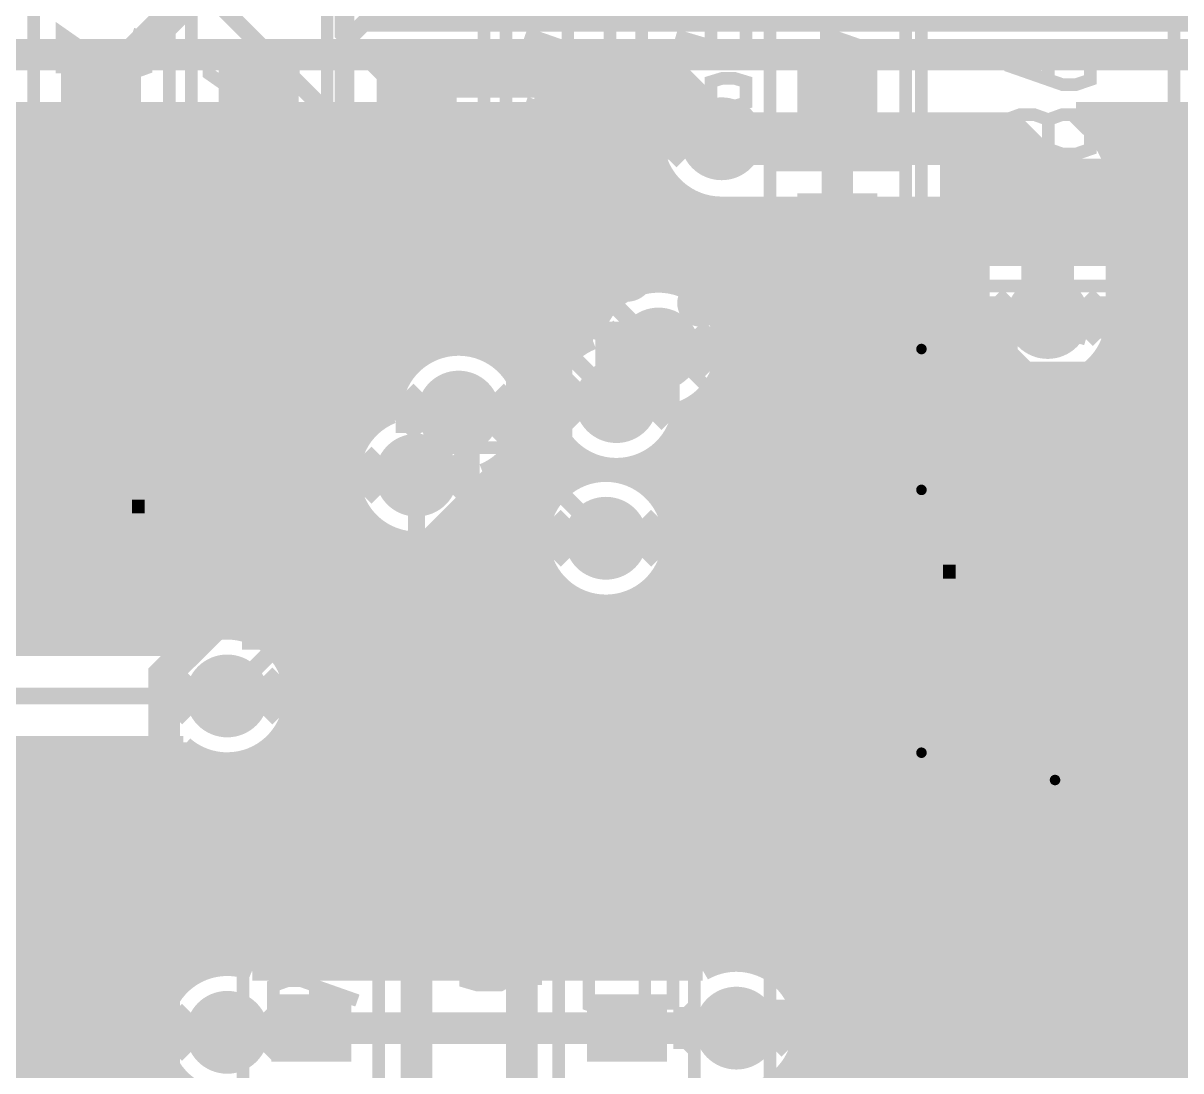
# Model space of a CAD drawing. Extents: x -10 to 131, y -93 to 209.
# Drawn here: x 87.33 to 101.3, y -17.74 to -5.08 of the extents above; entities that cross this region are included whole.
import ezdxf

# ---------------------------------------------------------------- set-up
doc = ezdxf.new("R2010")
doc.units = 0
doc.header["$MEASUREMENT"] = 0
doc.layers.get('0').update_dxf_attribs({"linetype": 'CONTINUOUS'})
for name, color, linetype in [('22-303-0_AST', 7, 'CONTINUOUS'), ('22-303-0_BOT', 2, 'CONTINUOUS'), ('22-303-0_DRD', 6, 'CONTINUOUS'), ('22-303-0_DRL', 1, 'CONTINUOUS'), ('22-303-0_GND', 3, 'CONTINUOUS'), ('22-303-0_IN1', 10, 'CONTINUOUS'), ('22-303-0_SMT', 9, 'CONTINUOUS'), ('22-303-0_SPT', 11, 'CONTINUOUS'), ('22-303-0_SST', 8, 'CONTINUOUS'), ('22-303-0_TOP', 15, 'CONTINUOUS'), ('THRUHOLE_TAP', 2, 'CONTINUOUS')]:
    doc.layers.add(name, color=color, linetype=linetype)

# ---------------------------------------------------------------- blocks, each defined once
blk = doc.blocks.new('OBLONG_48')
at = {"const_width": 0.65024}
blk.add_lwpolyline([(0, 0.50038), (0, -0.50038)], dxfattribs=at)
at = {"const_width": 0.32512}
for points in [[(-0.16256, 0.50038, 1), (0.16256, 0.50038, 1)], [(-0.16256, -0.50038, 1), (0.16256, -0.50038, 1)]]:
    blk.add_lwpolyline(points, format="xyb", close=True, dxfattribs=at)
blk = doc.blocks.new('ROUND_70')
at = {"const_width": 0.29972}
blk.add_lwpolyline([(-0.14986, 0, 1), (0.14986, 0, 1)], format="xyb", close=True, dxfattribs=at)
blk = doc.blocks.new('ROUND_116')
at = {"const_width": 0.10033}
blk.add_lwpolyline([(-0.050164, 0, 1), (0.050164, 0, 1)], format="xyb", close=True, dxfattribs=at)
blk = doc.blocks.new('ROUND_117')
at = {"const_width": 0.10033}
blk.add_lwpolyline([(-0.050164, 0, 1), (0.050164, 0, 1)], format="xyb", close=True, dxfattribs=at)
blk = doc.blocks.new('ROUND_98')
at = {"const_width": 0.50038}
blk.add_lwpolyline([(-0.25019, 0, 1), (0.25019, 0, 1)], format="xyb", close=True, dxfattribs=at)
blk = doc.blocks.new('ROUND_100')
at = {"const_width": 0.50038}
blk.add_lwpolyline([(-0.25019, 0, 1), (0.25019, 0, 1)], format="xyb", close=True, dxfattribs=at)
blk = doc.blocks.new('ROUND_101')
at = {"const_width": 0.0635}
blk.add_lwpolyline([(-0.03175, 0, 1), (0.03175, 0, 1)], format="xyb", close=True, dxfattribs=at)
blk = doc.blocks.new('RECTANGLE_3')
blk.add_solid([(0.4826, 0.4064), (0.4826, -0.4064), (-0.4826, 0.4064), (-0.4826, -0.4064)])
blk = doc.blocks.new('RECTANGLE_15')
blk.add_solid([(1.14935, 1.12522), (1.14935, -1.12522), (-1.14935, 1.12522), (-1.14935, -1.12522)])
blk = doc.blocks.new('RECTANGLE_16')
blk.add_solid([(1.30048, 0.6477), (1.30048, -0.6477), (-1.30048, 0.6477), (-1.30048, -0.6477)])
blk = doc.blocks.new('ROUND_108')
at = {"const_width": 0.10033}
blk.add_lwpolyline([(-0.050164, 0, 1), (0.050164, 0, 1)], format="xyb", close=True, dxfattribs=at)

msp = doc.modelspace()

# ---------------------------------------------------------------- linework, layer by layer
at = {"layer": '22-303-0_AST', "const_width": 0.1524}
for points in [[(101.219, -3.175), (101.219, -8.255), (98.171, -8.255), (98.171, -3.175), (101.219, -3.175)], [(89.0905, -6.5405), (89.0905, -3.6195), (87.4522, -3.6195), (87.4522, -6.5405), (89.0905, -6.5405)], [(90.9955, -6.5405), (90.9955, -3.6195), (89.3572, -3.6195), (89.3572, -6.5405), (90.9955, -6.5405)], [(91.2495, -3.6195), (91.2495, -6.5405), (92.8878, -6.5405), (92.8878, -3.6195), (91.2495, -3.6195)], [(93.1545, -3.6195), (93.1545, -6.5405), (94.7928, -6.5405), (94.7928, -3.6195), (93.1545, -3.6195)], [(97.9805, -6.5405), (97.9805, -3.6195), (96.3422, -3.6195), (96.3422, -6.5405), (97.9805, -6.5405)], [(93.90126, -5.38226), (93.90126, -5.02666), (94.0689, -4.9657), (94.23908, -4.9657), (94.40926, -5.02666), (94.40926, -5.38226), (94.23908, -5.44068), (94.0689, -5.44068), (93.39326, -5.20446)], [(87.79256, -5.68452), (87.79256, -5.20954), (88.47074, -5.68452), (88.64092, -5.68452), (88.80856, -5.62356), (88.80856, -5.26796), (88.64092, -5.20954)], [(97.02292, -5.68452), (97.02292, -5.20954), (97.69856, -5.44576), (97.69856, -5.56514), (96.68256, -5.56514)], [(89.74074, -5.33654), (89.57056, -5.45592), (89.57056, -5.69214), (89.74074, -5.81152), (89.91092, -5.81152), (90.24874, -5.57276), (90.58656, -5.81152), (90.58656, -5.33654)], [(91.74226, -5.5753), (91.74226, -5.33908)], [(91.74226, -5.45846), (92.75826, -5.45846), (92.58808, -5.33908)], [(99.70262, -5.76326), (99.70262, -5.40766), (99.87026, -5.3467), (100.04044, -5.3467), (100.21062, -5.40766), (100.21062, -5.76326), (100.04044, -5.82168), (99.87026, -5.82168), (99.19462, -5.58546)], [(93.90126, -6.22046), (93.90126, -5.86486), (94.0689, -5.8039), (94.23908, -5.8039), (94.40926, -5.86486), (94.40926, -6.22046), (94.23908, -6.27888), (94.0689, -6.27888), (93.39326, -6.04266)], [(99.70262, -6.60146), (99.87026, -6.65988), (100.04044, -6.65988), (100.21062, -6.60146), (100.21062, -6.24586), (100.04044, -6.1849), (99.87026, -6.1849), (99.70262, -6.24586), (99.70262, -6.60146), (99.53244, -6.65988), (99.36226, -6.65988), (99.19462, -6.60146), (99.19462, -6.24586), (99.36226, -6.1849), (99.53244, -6.1849), (99.70262, -6.24586)], [(97.9805, -9.7155), (97.9805, -6.7945), (96.3422, -6.7945), (96.3422, -9.7155), (97.9805, -9.7155)], [(97.19056, -7.67334), (97.19056, -8.02894), (97.36074, -8.14832), (97.53092, -8.14832), (97.69856, -8.02894), (97.69856, -7.67334), (96.68256, -7.67334)], [(97.19056, -7.97052), (96.68256, -8.14832)], [(96.68256, -8.63092), (97.69856, -8.98652), (97.69856, -8.51154)], [(95.631, -9.525), (94.869, -8.763), (90.043, -8.763), (90.043, -12.573), (95.631, -12.573), (95.631, -9.525)], [(96.3295, -9.9695), (96.3295, -12.8905), (97.9678, -12.8905), (97.9678, -9.9695), (96.3295, -9.9695)], [(93.3577, -10.68324), (92.51188, -10.68324), (92.3417, -10.62228), (92.3417, -10.26668), (92.51188, -10.20826), (93.3577, -10.20826)], [(97.20326, -10.7315), (97.20326, -11.0871), (97.3709, -11.20648), (97.54108, -11.20648), (97.71126, -11.0871), (97.71126, -10.7315), (96.69526, -10.7315)], [(97.20326, -11.02868), (96.69526, -11.20648)], [(92.3417, -11.40206), (92.3417, -11.16584)], [(92.3417, -11.28268), (93.3577, -11.28268), (93.19006, -11.16584)], [(96.69526, -11.9253), (96.69526, -11.68908)], [(96.69526, -11.80846), (97.71126, -11.80846), (97.54108, -11.68908)], [(96.3295, -13.1445), (96.3295, -16.0655), (97.9678, -16.0655), (97.9678, -13.1445), (96.3295, -13.1445)], [(96.69526, -14.45006), (96.69526, -14.0335), (97.71126, -14.0335)], [(105.23474, -14.2748), (99.23526, -14.2748), (99.23526, -17.4752), (105.23474, -17.4752), (105.23474, -14.2748)], [(96.69526, -15.28826), (96.69526, -14.81328), (97.3709, -15.28826), (97.54108, -15.28826), (97.71126, -15.2273), (97.71126, -14.8717), (97.54108, -14.81328)], [(89.9795, -15.0495), (89.9795, -17.9705), (91.6178, -17.9705), (91.6178, -15.0495), (89.9795, -15.0495)], [(93.7895, -15.0495), (93.7895, -17.9705), (95.4278, -17.9705), (95.4278, -15.0495), (93.7895, -15.0495)], [(101.18598, -16.26108), (101.12502, -16.42872), (100.76942, -16.42872), (100.711, -16.26108), (100.711, -15.5829), (100.76942, -15.41272), (101.12502, -15.41272), (101.18598, -15.5829)], [(94.66326, -15.6845), (94.66326, -16.0401), (94.8309, -16.15948), (95.00108, -16.15948), (95.17126, -16.0401), (95.17126, -15.6845), (94.15526, -15.6845)], [(90.85326, -15.8115), (90.85326, -16.1671), (91.0209, -16.28648), (91.19108, -16.28648), (91.36126, -16.1671), (91.36126, -15.8115), (90.34526, -15.8115)], [(94.66326, -15.98168), (94.15526, -16.15948)], [(90.85326, -16.10868), (90.34526, -16.28648)], [(97.9805, -19.2405), (97.9805, -16.3195), (96.3422, -16.3195), (96.3422, -19.2405), (97.9805, -19.2405)], [(94.3229, -16.5227), (94.15526, -16.58366), (94.15526, -16.93926), (94.3229, -16.99768), (94.66326, -16.99768), (94.8309, -16.8783), (94.8309, -16.5227), (95.17126, -16.5227), (95.17126, -16.99768)], [(90.85326, -16.71066), (90.85326, -17.06626), (90.68308, -17.12468), (90.5129, -17.12468), (90.34526, -17.06626), (90.34526, -16.71066), (90.5129, -16.6497), (90.68308, -16.6497), (91.36126, -16.88846)], [(96.85274, -17.67332), (96.68256, -17.61236), (96.68256, -17.25676), (96.85274, -17.19834), (97.53092, -17.19834), (97.69856, -17.25676), (97.69856, -17.61236), (97.53092, -17.67332)]]:
    msp.add_lwpolyline(points, dxfattribs=at)
for points in [[(95.50654, -8.255, 0.4142136), (95.29826, -8.46328)], [(95.71482, -8.46328, 0.4142136), (95.50654, -8.255)], [(95.29826, -8.46328, 0.4142136), (95.50654, -8.67156)], [(95.50654, -8.67156, 0.4142136), (95.71482, -8.46328)]]:
    msp.add_lwpolyline(points, format="xyb", dxfattribs=at)
at = {"layer": '22-303-0_BOT'}
for points, const_width in [([(76.835, 2.413), (76.835, -1.778), (78.994, -3.937), (78.994, -7.366), (84.836, -13.208), (89.789, -13.208)], 0.2032), ([(81.026, -5.461), (103.124, -5.461)], 0.381), ([(94.996, -6.1595), (84.24418, -6.1595)], 0.254), ([(87.376, -6.1595), (87.376, -12.5984)], 0.254), ([(87.6046, -6.1595), (87.6046, -12.5984)], 0.254), ([(87.8332, -6.1595), (87.8332, -12.5984)], 0.254), ([(88.0618, -6.1595), (88.0618, -12.5984)], 0.254), ([(88.2904, -6.1595), (88.2904, -12.5984)], 0.254), ([(88.519, -6.1595), (88.519, -12.5984)], 0.254), ([(88.7476, -6.1595), (88.7476, -12.5984)], 0.254), ([(88.9762, -6.1595), (88.9762, -12.5984)], 0.254), ([(89.2048, -6.1595), (89.2048, -12.5984)], 0.254), ([(89.4334, -6.1595), (89.4334, -12.48156)], 0.254), ([(89.662, -6.1595), (89.662, -12.41044)], 0.254), ([(89.8906, -6.1595), (89.8906, -12.40536)], 0.254), ([(90.1192, -6.1595), (90.1192, -12.4714)], 0.254), ([(90.3478, -6.1595), (90.3478, -12.6238)], 0.254), ([(90.5764, -6.1595), (90.5764, -13.02766)], 0.254), ([(90.805, -6.1595), (90.805, -16.5227)], 0.254), ([(91.0336, -6.1595), (91.0336, -16.5227)], 0.254), ([(91.2622, -6.1595), (91.2622, -16.5227)], 0.254), ([(91.4908, -6.1595), (91.4908, -9.9822)], 0.254), ([(91.7194, -6.1595), (91.7194, -9.81456)], 0.254), ([(91.948, -6.1595), (91.948, -9.27862)], 0.254), ([(92.1766, -6.1595), (92.1766, -9.0805)], 0.254), ([(92.4052, -6.1595), (92.4052, -8.9916)], 0.254), ([(92.6338, -6.1595), (92.6338, -8.97128)], 0.254), ([(92.8624, -6.1595), (92.8624, -9.01954)], 0.254), ([(93.091, -6.1595), (93.091, -9.15162)], 0.254), ([(93.3196, -6.1595), (93.3196, -9.44626)], 0.254), ([(93.5482, -6.1595), (93.5482, -16.5227)], 0.254), ([(93.7768, -6.1595), (93.7768, -9.26846)], 0.254), ([(94.0054, -6.1595), (94.0054, -9.0043)], 0.254), ([(94.234, -6.1595), (94.234, -8.74776)], 0.254), ([(94.4626, -6.1595), (94.4626, -8.40994)], 0.254), ([(94.6912, -6.1595), (94.6912, -8.2677)], 0.254), ([(94.9198, -6.1595), (94.9198, -8.21182)], 0.254), ([(102.7176, -6.1595), (100.03536, -6.1595)], 0.254), ([(100.03536, -6.1595), (100.27158, -6.39318)], 0.254), ([(100.1776, -6.1595), (100.1776, -6.2992)], 0.254), ([(100.4062, -6.1595), (100.4062, -6.5659)], 0.254), ([(100.6348, -6.1595), (100.6348, -30.353)], 0.254), ([(100.8634, -6.1595), (100.8634, -30.353)], 0.254), ([(101.092, -6.1595), (101.092, -30.353)], 0.254), ([(101.3206, -6.1595), (101.3206, -30.353)], 0.254), ([(94.94266, -6.35), (84.23656, -6.35)], 0.254), ([(99.695, -8.636), (99.695, -6.985), (99.187, -6.477), (95.758, -6.477)], 0.635), ([(104.65562, -6.35), (100.22586, -6.35)], 0.254), ([(94.93758, -6.5786), (84.1629, -6.5786)], 0.254), ([(104.52354, -6.5786), (100.41382, -6.5786)], 0.254), ([(95.00108, -6.8072), (83.99526, -6.8072)], 0.254), ([(104.47528, -6.8072), (100.50018, -6.8072)], 0.254), ([(95.15094, -7.0358), (79.6036, -7.0358)], 0.254), ([(95.1484, -7.03326), (95.1484, -8.22452)], 0.254), ([(100.5205, -6.985), (100.5205, -8.636)], 0.254), ([(104.4956, -7.0358), (100.5205, -7.0358)], 0.254), ([(95.377, -7.20852), (95.377, -8.30326)], 0.254), ([(95.50908, -7.2644), (79.75346, -7.2644)], 0.254), ([(95.6056, -7.28726), (95.6056, -8.48614)], 0.254), ([(98.8441, -7.3025), (95.758, -7.3025)], 0.254), ([(95.8342, -7.3025), (95.8342, -16.41856)], 0.254), ([(96.0628, -7.3025), (96.0628, -16.42364)], 0.254), ([(96.2914, -7.3025), (96.2914, -16.49476)], 0.254), ([(96.52, -7.3025), (96.52, -16.6624)], 0.254), ([(96.7486, -7.3025), (96.7486, -21.51126)], 0.254), ([(96.9772, -7.3025), (96.9772, -24.48814)], 0.254), ([(97.2058, -7.3025), (97.2058, -24.7269)], 0.254), ([(97.4344, -7.3025), (97.4344, -30.353)], 0.254), ([(97.663, -7.3025), (97.663, -30.353)], 0.254), ([(97.8916, -7.3025), (97.8916, -30.353)], 0.254), ([(98.1202, -7.3025), (98.1202, -30.353)], 0.254), ([(98.3488, -7.3025), (98.3488, -30.353)], 0.254), ([(98.5774, -7.3025), (98.5774, -30.353)], 0.254), ([(98.806, -7.3025), (98.806, -30.353)], 0.254), ([(98.8441, -7.3025), (98.8695, -7.32536)], 0.254), ([(98.8695, -7.32536), (98.8695, -8.636)], 0.254), ([(104.5845, -7.2644), (100.5205, -7.2644)], 0.254), ([(98.8695, -7.493), (79.98206, -7.493)], 0.254), ([(104.78262, -7.493), (100.5205, -7.493)], 0.254), ([(98.8695, -7.7216), (80.21066, -7.7216)], 0.254), ([(106.2863, -7.7216), (100.5205, -7.7216)], 0.254), ([(98.8695, -7.9502), (80.43926, -7.9502)], 0.254), ([(106.39552, -7.9502), (100.5205, -7.9502)], 0.254), ([(98.8695, -8.1788), (80.66786, -8.1788)], 0.254), ([(106.63428, -8.1788), (100.5205, -8.1788)], 0.254), ([(94.46514, -8.4074), (80.89646, -8.4074)], 0.254), ([(98.8695, -8.4074), (95.52432, -8.4074)], 0.254), ([(109.0295, -8.4074), (100.5205, -8.4074)], 0.254), ([(94.28226, -8.636), (81.12506, -8.636)], 0.254), ([(98.8695, -8.636), (95.7072, -8.636)], 0.254), ([(109.0295, -8.636), (100.5205, -8.636)], 0.254), ([(94.20352, -8.8646), (81.35366, -8.8646)], 0.254), ([(98.90252, -8.8646), (95.78848, -8.8646)], 0.254), ([(109.0295, -8.8646), (100.48748, -8.8646)], 0.254), ([(100.4062, -9.0551), (100.4062, -30.353)], 0.254), ([(92.15628, -9.0932), (83.99272, -9.0932)], 0.254), ([(93.9038, -9.0932), (93.00972, -9.0932)], 0.254), ([(99.00666, -9.0932), (95.79864, -9.0932)], 0.254), ([(99.0346, -9.1313), (99.0346, -30.353)], 0.254), ([(109.0295, -9.0932), (100.3808, -9.0932)], 0.254), ([(91.91752, -9.3218), (84.23148, -9.3218)], 0.254), ([(93.7514, -9.3218), (93.24848, -9.3218)], 0.254), ([(99.23526, -9.3218), (95.74276, -9.3218)], 0.254), ([(99.2632, -9.33958), (99.2632, -30.353)], 0.254), ([(109.0295, -9.3218), (100.15474, -9.3218)], 0.254), ([(100.1776, -9.30656), (100.1776, -30.353)], 0.254), ([(99.4918, -9.4361), (99.4918, -30.353)], 0.254), ([(99.7204, -9.4615), (99.7204, -30.353)], 0.254), ([(99.949, -9.42086), (99.949, -30.353)], 0.254), ([(91.8083, -9.5504), (84.3407, -9.5504)], 0.254), ([(93.68536, -9.5504), (93.3577, -9.5504)], 0.254), ([(109.0295, -9.5504), (95.60306, -9.5504)], 0.254), ([(95.6056, -9.54532), (95.6056, -16.4846)], 0.254), ([(95.377, -9.7282), (95.377, -16.5227)], 0.254), ([(91.77528, -9.779), (84.37372, -9.779)], 0.254), ([(93.69044, -9.779), (93.39072, -9.779)], 0.254), ([(109.0295, -9.779), (95.28556, -9.779)], 0.254), ([(91.46794, -10.0076), (84.3407, -10.0076)], 0.254), ([(93.76156, -10.0076), (93.3577, -10.0076)], 0.254), ([(93.7768, -10.03554), (93.7768, -10.7442)], 0.254), ([(109.0295, -10.0076), (95.2119, -10.0076)], 0.254), ([(93.3196, -10.1092), (93.3196, -16.5227)], 0.254), ([(95.1484, -10.11682), (95.1484, -11.12266)], 0.254), ([(91.3257, -10.2362), (84.23148, -10.2362)], 0.254), ([(93.9292, -10.2362), (93.24848, -10.2362)], 0.254), ([(94.0054, -10.2997), (94.0054, -10.57656)], 0.254), ([(109.0295, -10.2362), (95.04426, -10.2362)], 0.254), ([(91.26982, -10.4648), (83.99272, -10.4648)], 0.254), ([(109.0295, -10.4648), (93.00972, -10.4648)], 0.254), ([(93.091, -10.40638), (93.091, -16.5227)], 0.254), ([(94.234, -10.41908), (94.234, -10.50544)], 0.254), ([(94.4626, -10.45972), (94.4626, -10.50036)], 0.254), ([(94.6912, -10.43432), (94.6912, -10.5664)], 0.254), ([(94.9198, -10.33526), (94.9198, -10.7188)], 0.254), ([(91.28252, -10.6934), (83.97748, -10.6934)], 0.254), ([(92.8624, -10.72134), (92.8624, -16.5227)], 0.254), ([(93.83014, -10.6934), (92.86748, -10.6934)], 0.254), ([(109.0295, -10.6934), (94.88932, -10.6934)], 0.254), ([(91.36126, -10.922), (83.8962, -10.922)], 0.254), ([(93.64726, -10.922), (92.7862, -10.922)], 0.254), ([(109.0295, -10.922), (95.0722, -10.922)], 0.254), ([(91.54414, -11.1506), (83.71332, -11.1506)], 0.254), ([(91.4908, -11.09726), (91.4908, -16.5227)], 0.254), ([(93.56852, -11.1506), (92.60332, -11.1506)], 0.254), ([(92.6338, -11.12266), (92.6338, -16.5227)], 0.254), ([(109.0295, -11.1506), (95.15348, -11.1506)], 0.254), ([(91.7194, -11.2649), (91.7194, -16.5227)], 0.254), ([(92.4052, -11.2776), (92.4052, -16.5227)], 0.254), ([(93.55582, -11.3792), (83.86826, -11.3792)], 0.254), ([(91.948, -11.33856), (91.948, -16.5227)], 0.254), ([(92.1766, -11.3411), (92.1766, -16.5227)], 0.254), ([(109.0295, -11.3792), (95.16364, -11.3792)], 0.254), ([(95.1484, -11.48334), (95.1484, -16.5227)], 0.254), ([(93.6117, -11.6078), (84.09686, -11.6078)], 0.254), ([(109.0295, -11.6078), (95.10776, -11.6078)], 0.254), ([(93.75394, -11.8364), (84.32546, -11.8364)], 0.254), ([(93.7768, -11.85926), (93.7768, -16.5227)], 0.254), ([(109.0295, -11.8364), (94.96806, -11.8364)], 0.254), ([(94.9198, -11.88466), (94.9198, -16.5227)], 0.254), ([(94.09176, -12.065), (84.55406, -12.065)], 0.254), ([(94.0054, -12.0269), (94.0054, -16.5227)], 0.254), ([(94.234, -12.10056), (94.234, -16.5227)], 0.254), ([(94.4626, -12.1031), (94.4626, -16.5227)], 0.254), ([(109.0295, -12.065), (94.6277, -12.065)], 0.254), ([(94.6912, -12.0396), (94.6912, -16.5227)], 0.254), ([(109.0295, -12.2936), (84.78266, -12.2936)], 0.254), ([(89.36228, -12.5222), (85.01126, -12.5222)], 0.254), ([(109.0295, -12.5222), (90.21572, -12.5222)], 0.254), ([(89.25814, -12.5984), (85.08746, -12.5984)], 0.254), ([(109.04728, -12.7508), (90.45448, -12.7508)], 0.254), ([(109.13618, -12.9794), (90.5637, -12.9794)], 0.254), ([(109.32668, -13.208), (90.59672, -13.208)], 0.254), ([(90.5764, -13.38834), (90.5764, -16.5227)], 0.254), ([(129.667, -13.4366), (90.5637, -13.4366)], 0.254), ([(129.667, -13.6652), (90.45448, -13.6652)], 0.254), ([(89.25814, -13.8176), (84.836, -13.8176)], 0.254), ([(87.376, -13.8176), (87.376, -24.38908)], 0.254), ([(87.6046, -13.8176), (87.6046, -24.39924)], 0.254), ([(87.8332, -13.8176), (87.8332, -24.45004)], 0.254), ([(88.0618, -13.8176), (88.0618, -24.5491)], 0.254), ([(88.2904, -13.8176), (88.2904, -24.71166)], 0.254), ([(88.519, -13.8176), (88.519, -24.78024)], 0.254), ([(88.7476, -13.8176), (88.7476, -24.59228)], 0.254), ([(88.9762, -13.8176), (88.9762, -24.47544)], 0.254), ([(89.2048, -13.8176), (89.2048, -16.7132)], 0.254), ([(90.3478, -13.78966), (90.3478, -16.5227)], 0.254), ([(89.36228, -13.8938), (64.7446, -13.8938)], 0.254), ([(89.4334, -13.9319), (89.4334, -16.54556)], 0.254), ([(90.1192, -13.9446), (90.1192, -16.5227)], 0.254), ([(129.667, -13.8938), (90.21572, -13.8938)], 0.254), ([(89.662, -14.00556), (89.662, -16.47444)], 0.254), ([(89.8906, -14.0081), (89.8906, -16.46936)], 0.254), ([(129.667, -14.1224), (64.7446, -14.1224)], 0.254), ([(119.84228, -14.351), (64.7446, -14.351)], 0.254), ([(119.51462, -14.5796), (64.7446, -14.5796)], 0.254), ([(119.29872, -14.8082), (64.7446, -14.8082)], 0.254), ([(119.14378, -15.0368), (64.7446, -15.0368)], 0.254), ([(119.03456, -15.2654), (64.7446, -15.2654)], 0.254), ([(118.9609, -15.494), (64.7446, -15.494)], 0.254), ([(118.9228, -15.7226), (64.7446, -15.7226)], 0.254), ([(118.91264, -15.9512), (64.7446, -15.9512)], 0.254), ([(118.93042, -16.1798), (64.7446, -16.1798)], 0.254), ([(118.98122, -16.4084), (64.7446, -16.4084)], 0.254), ([(95.5294, -16.5227), (90.09126, -16.5227)], 0.254), ([(89.28862, -16.637), (64.7446, -16.637)], 0.254), ([(119.06504, -16.637), (96.49206, -16.637)], 0.254), ([(89.0905, -16.8656), (64.7446, -16.8656)], 0.254), ([(117.31752, -16.8656), (96.6597, -16.8656)], 0.254), ([(89.0016, -17.0942), (75.35672, -17.0942)], 0.254), ([(95.9358, -17.2212), (89.916, -17.2212), (89.8652, -17.272), (89.789, -17.272)], 0.381), ([(117.00002, -17.0942), (96.73336, -17.0942)], 0.254), ([(88.98128, -17.3228), (75.59548, -17.3228)], 0.254), ([(116.78666, -17.3228), (96.7359, -17.3228)], 0.254), ([(89.02954, -17.5514), (75.7047, -17.5514)], 0.254), ([(116.63426, -17.5514), (96.6724, -17.5514)], 0.254), ([(89.16162, -17.78), (75.73772, -17.78)], 0.254), ([(89.2048, -17.82826), (89.2048, -24.4094)], 0.254), ([(116.52758, -17.78), (96.51746, -17.78)], 0.254), ([(96.52, -17.77746), (96.52, -21.21662)], 0.254)]:
    msp.add_lwpolyline(points, dxfattribs=dict(at, const_width=const_width))
at = {"layer": '22-303-0_BOT', "const_width": 0.254}
for points in [[(94.996, -6.1595, 0.0990195), (94.9325, -6.477)], [(100.5205, -6.985, 0.1989128), (100.27872, -6.40128)], [(94.9325, -6.477, 0.4142136), (95.758, -7.3025)], [(94.996, -8.20928, 0.3714685), (94.1959, -8.89762)], [(95.80372, -9.017, 0.4142136), (94.996, -8.20928)], [(98.8695, -8.636, 0.4142136), (99.695, -9.4615)], [(99.695, -9.4615, 0.4142136), (100.5205, -8.636)], [(94.1959, -8.89762, 0.3097115), (93.68028, -9.652)], [(92.583, -8.97128, 0.4142136), (91.77528, -9.779)], [(93.39072, -9.779, 0.4142136), (92.583, -8.97128)], [(95.28556, -9.76884, 0.3102051), (95.80118, -9.017)], [(93.68028, -9.652, 0.4142136), (94.488, -10.45972)], [(94.488, -10.45972, 0.3722239), (95.28556, -9.76884)], [(91.77528, -9.7917, 0.3066791), (91.26728, -10.541)], [(92.88272, -10.5283, 0.3066791), (93.39072, -9.779)], [(91.26728, -10.541, 0.4142136), (92.075, -11.34872)], [(92.075, -11.34872, 0.4142136), (92.88272, -10.541)], [(94.361, -10.49528, 0.4142136), (93.55328, -11.303)], [(95.16872, -11.303, 0.4142136), (94.361, -10.49528)], [(93.55328, -11.303, 0.4142136), (94.361, -12.11072)], [(94.361, -12.11072, 0.4142136), (95.16872, -11.303)], [(89.789, -12.40028, 0.181057), (89.25855, -12.59887)], [(90.59672, -13.208, 0.4142136), (89.789, -12.40028)], [(89.789, -14.01572, 0.4142136), (90.59672, -13.208)], [(89.25814, -13.8176, 0.1810567), (89.789, -14.01635)], [(89.789, -16.46428, 0.4142136), (88.98128, -17.272)], [(90.09126, -16.5227, 0.096151), (89.789, -16.46403)], [(95.9358, -16.41348, 0.132503), (95.5296, -16.52305)], [(96.74352, -17.2212, 0.4142136), (95.9358, -16.41348)], [(88.98128, -17.272, 0.4142136), (89.789, -18.07972)], [(95.9358, -18.02892, 0.4142136), (96.74352, -17.2212)]]:
    msp.add_lwpolyline(points, format="xyb", dxfattribs=at)
at = {"layer": '22-303-0_DRD', "const_width": 0.254}
for points in [[(95.123, -6.731), (95.758, -6.096)], [(95.758, -6.096), (96.393, -6.731)], [(95.123, -6.223), (95.123, -6.731)], [(95.758, -6.858), (95.123, -6.223)], [(96.393, -6.223), (95.758, -6.858)], [(96.393, -6.731), (96.393, -6.223)], [(99.06, -8.89), (99.695, -8.255)], [(99.695, -8.255), (100.33, -8.89)], [(99.06, -8.382), (99.06, -8.89)], [(99.695, -9.017), (99.06, -8.382)], [(100.33, -8.382), (99.695, -9.017)], [(100.33, -8.89), (100.33, -8.382)], [(94.361, -9.271), (94.996, -8.636)], [(94.996, -8.636), (95.631, -9.271)], [(97.536, -9.271), (98.171, -8.636)], [(97.536, -9.271), (98.171, -8.636)], [(98.171, -8.636), (98.806, -9.271)], [(98.171, -8.636), (98.806, -9.271)], [(94.361, -8.763), (94.361, -9.271)], [(94.996, -9.398), (94.361, -8.763)], [(95.631, -8.763), (94.996, -9.398)], [(95.631, -9.271), (95.631, -8.763)], [(97.536, -8.763), (97.536, -9.271)], [(98.171, -9.398), (97.536, -8.763)], [(97.536, -8.763), (97.536, -9.271)], [(98.171, -9.398), (97.536, -8.763)], [(98.806, -8.763), (98.171, -9.398)], [(98.806, -8.763), (98.171, -9.398)], [(98.806, -9.271), (98.806, -8.763)], [(98.806, -9.271), (98.806, -8.763)], [(93.853, -9.906), (94.488, -9.271)], [(94.488, -9.271), (95.123, -9.906)], [(91.948, -10.033), (92.583, -9.398)], [(92.583, -9.398), (93.218, -10.033)], [(93.853, -9.398), (93.853, -9.906)], [(94.488, -10.033), (93.853, -9.398)], [(95.123, -9.398), (94.488, -10.033)], [(95.123, -9.906), (95.123, -9.398)], [(91.948, -9.525), (91.948, -10.033)], [(92.583, -10.16), (91.948, -9.525)], [(93.218, -9.525), (92.583, -10.16)], [(93.218, -10.033), (93.218, -9.525)], [(91.44, -10.795), (92.075, -10.16)], [(92.075, -10.16), (92.71, -10.795)], [(91.44, -10.287), (91.44, -10.795)], [(92.075, -10.922), (91.44, -10.287)], [(92.71, -10.287), (92.075, -10.922)], [(92.71, -10.795), (92.71, -10.287)], [(97.536, -10.9728), (98.171, -10.3378)], [(97.536, -10.9728), (98.171, -10.3378)], [(97.536, -10.4648), (97.536, -10.9728)], [(98.171, -11.0998), (97.536, -10.4648)], [(97.536, -10.4648), (97.536, -10.9728)], [(98.171, -11.0998), (97.536, -10.4648)], [(98.171, -10.3378), (98.806, -10.9728)], [(98.171, -10.3378), (98.806, -10.9728)], [(98.806, -10.4648), (98.171, -11.0998)], [(98.806, -10.4648), (98.171, -11.0998)], [(98.806, -10.9728), (98.806, -10.4648)], [(98.806, -10.9728), (98.806, -10.4648)], [(93.726, -11.557), (94.361, -10.922)], [(94.361, -10.922), (94.996, -11.557)], [(93.726, -11.049), (93.726, -11.557)], [(94.361, -11.684), (93.726, -11.049)], [(94.996, -11.049), (94.361, -11.684)], [(94.996, -11.557), (94.996, -11.049)], [(89.154, -13.462), (89.789, -12.827)], [(89.789, -12.827), (90.424, -13.462)], [(89.154, -12.954), (89.154, -13.462)], [(89.789, -13.589), (89.154, -12.954)], [(90.424, -12.954), (89.789, -13.589)], [(90.424, -13.462), (90.424, -12.954)], [(97.536, -14.1478), (98.171, -13.5128)], [(97.536, -14.1478), (98.171, -13.5128)], [(98.171, -13.5128), (98.806, -14.1478)], [(98.171, -13.5128), (98.806, -14.1478)], [(97.536, -13.6398), (97.536, -14.1478)], [(98.171, -14.2748), (97.536, -13.6398)], [(97.536, -13.6398), (97.536, -14.1478)], [(98.171, -14.2748), (97.536, -13.6398)], [(98.806, -13.6398), (98.171, -14.2748)], [(98.806, -13.6398), (98.171, -14.2748)], [(98.806, -14.1478), (98.806, -13.6398)], [(98.806, -14.1478), (98.806, -13.6398)], [(99.1489, -14.478), (99.7839, -13.843)], [(99.1489, -14.478), (99.7839, -13.843)], [(99.7839, -13.843), (100.4189, -14.478)], [(99.7839, -13.843), (100.4189, -14.478)], [(99.1489, -13.97), (99.1489, -14.478)], [(99.7839, -14.605), (99.1489, -13.97)], [(99.1489, -13.97), (99.1489, -14.478)], [(99.7839, -14.605), (99.1489, -13.97)], [(100.4189, -13.97), (99.7839, -14.605)], [(100.4189, -13.97), (99.7839, -14.605)], [(100.4189, -14.478), (100.4189, -13.97)], [(100.4189, -14.478), (100.4189, -13.97)], [(89.154, -17.526), (89.789, -16.891)], [(89.789, -16.891), (90.424, -17.526)], [(95.3008, -17.4752), (95.9358, -16.8402)], [(95.9358, -16.8402), (96.5708, -17.4752)], [(89.154, -17.018), (89.154, -17.526)], [(89.789, -17.653), (89.154, -17.018)], [(90.424, -17.018), (89.789, -17.653)], [(90.424, -17.526), (90.424, -17.018)], [(95.3008, -16.9672), (95.3008, -17.4752)], [(95.9358, -17.6022), (95.3008, -16.9672)], [(96.5708, -16.9672), (95.9358, -17.6022)], [(96.5708, -17.4752), (96.5708, -16.9672)]]:
    msp.add_lwpolyline(points, dxfattribs=at)
at = {"layer": '22-303-0_IN1', "const_width": 0.2032}
for points in [[(90.678, 7.239), (91.186, 6.731), (91.186, -5.207), (94.996, -9.017)], [(83.947, 6.477), (87.122, 3.302), (87.122, -2.286), (94.488, -9.652)], [(94.361, -11.303), (92.837, -9.779), (92.583, -9.779)], [(92.075, -10.541), (92.075, -17.907), (96.012, -21.844)]]:
    msp.add_lwpolyline(points, dxfattribs=at)
at = {"layer": '22-303-0_SST', "const_width": 0.1524}
for points in [[(100.838, -3.175), (98.171, -3.175), (98.171, -8.255), (101.219, -8.255), (101.219, -3.175), (100.838, -3.175)], [(89.0905, -6.5405), (89.0905, -3.6195), (87.4522, -3.6195), (87.4522, -6.5405), (89.0905, -6.5405)], [(90.9955, -6.5405), (90.9955, -3.6195), (89.3572, -3.6195), (89.3572, -6.5405), (90.9955, -6.5405)], [(91.2495, -3.6195), (91.2495, -6.5405), (92.8878, -6.5405), (92.8878, -3.6195), (91.2495, -3.6195)], [(93.1545, -3.6195), (93.1545, -6.5405), (94.7928, -6.5405), (94.7928, -3.6195), (93.1545, -3.6195)], [(97.9805, -6.5405), (97.9805, -3.6195), (96.3422, -3.6195), (96.3422, -6.5405), (97.9805, -6.5405)], [(95.62846, -5.35686), (95.62846, -5.10286), (95.7707, -5.05968), (95.9104, -5.05968), (96.05264, -5.10286), (96.05264, -5.35686), (95.9104, -5.3975), (95.7707, -5.3975), (95.20682, -5.22986)], [(95.62846, -6.04266), (95.62846, -5.78866), (95.7707, -5.74548), (95.9104, -5.74548), (96.05264, -5.78866), (96.05264, -6.04266), (95.9104, -6.0833), (95.7707, -6.0833), (95.20682, -5.91566)], [(89.69248, -6.88594), (89.69248, -7.13994), (89.83218, -7.22376), (89.97442, -7.22376), (90.11412, -7.13994), (90.11412, -6.88594), (89.2683, -6.88594)], [(97.9805, -9.7155), (97.9805, -6.7945), (96.3422, -6.7945), (96.3422, -9.7155), (97.9805, -9.7155)], [(89.69248, -7.09676), (89.2683, -7.22376)], [(89.408, -7.57174), (89.2683, -7.65556), (89.2683, -7.82574), (89.408, -7.90956), (89.55024, -7.90956), (89.83218, -7.74192), (90.11412, -7.90956), (90.11412, -7.57174)], [(95.62846, -8.29564), (95.38208, -8.29564)], [(95.39986, -8.28294), (95.39986, -8.64108)], [(95.53702, -8.25754), (95.53702, -8.66902)], [(95.71228, -8.4328), (95.29826, -8.4328)], [(95.67418, -8.33882), (95.67418, -8.5852)], [(95.68434, -8.56996), (95.3262, -8.56996)], [(100.15728, -8.89762), (100.01504, -8.85444), (100.01504, -8.60044), (100.15728, -8.55726), (100.72116, -8.55726), (100.8634, -8.60044), (100.8634, -8.85444), (100.72116, -8.89762)], [(95.631, -9.525), (95.631, -12.573), (90.043, -12.573), (90.043, -8.763), (94.869, -8.763), (95.631, -9.525)], [(98.83648, -8.79094), (98.83648, -9.04494), (98.97618, -9.12876), (99.11842, -9.12876), (99.25812, -9.04494), (99.25812, -8.79094), (98.4123, -8.79094)], [(98.83648, -9.00176), (98.4123, -9.12876)], [(100.43922, -9.54024), (100.43922, -9.28624), (100.57892, -9.24306), (100.72116, -9.24306), (100.8634, -9.28624), (100.8634, -9.54024), (100.72116, -9.58342), (100.57892, -9.58342), (100.01504, -9.41324)], [(98.4123, -9.56056), (99.25812, -9.81456), (99.25812, -9.47674)], [(96.3295, -9.9695), (96.3295, -12.8905), (97.9678, -12.8905), (97.9678, -9.9695), (96.3295, -9.9695)], [(100.43922, -10.22604), (100.57892, -10.26922), (100.72116, -10.26922), (100.8634, -10.22604), (100.8634, -9.97204), (100.72116, -9.92886), (100.57892, -9.92886), (100.43922, -9.97204), (100.43922, -10.22604), (100.29698, -10.26922), (100.15728, -10.26922), (100.01504, -10.22604), (100.01504, -9.97204), (100.15728, -9.92886), (100.29698, -9.92886), (100.43922, -9.97204)], [(89.56294, -10.40384), (88.85682, -10.40384), (88.71712, -10.36066), (88.71712, -10.10666), (88.85682, -10.06348), (89.56294, -10.06348)], [(88.71712, -11.00328), (88.71712, -10.83564)], [(88.71712, -10.91946), (89.56294, -10.91946), (89.4207, -10.83564)], [(98.93046, -10.85088), (98.93046, -11.10488), (99.0727, -11.1887), (99.2124, -11.1887), (99.35464, -11.10488), (99.35464, -10.85088), (98.50882, -10.85088)], [(98.93046, -11.0617), (98.50882, -11.1887)], [(98.50882, -11.79068), (98.50882, -11.6205)], [(98.50882, -11.70686), (99.35464, -11.70686), (99.2124, -11.6205)], [(98.50882, -13.18006), (98.50882, -12.88288), (99.35464, -12.88288)], [(96.3295, -13.1445), (96.3295, -16.0655), (97.9678, -16.0655), (97.9678, -13.1445), (96.3295, -13.1445)], [(98.50882, -13.86586), (98.50882, -13.5255), (99.0727, -13.86586), (99.2124, -13.86586), (99.35464, -13.82268), (99.35464, -13.56868), (99.2124, -13.5255)], [(105.23474, -14.57452), (105.23474, -14.2748), (99.23526, -14.2748), (99.23526, -14.57452)], [(89.9795, -15.0495), (89.9795, -17.9705), (91.6178, -17.9705), (91.6178, -15.0495), (89.9795, -15.0495)], [(93.7895, -15.0495), (93.7895, -17.9705), (95.4278, -17.9705), (95.4278, -15.0495), (93.7895, -15.0495)], [(89.15146, -15.67688), (89.15146, -15.93088), (89.2937, -16.0147), (89.4334, -16.0147), (89.57564, -15.93088), (89.57564, -15.67688), (88.72982, -15.67688)], [(93.08846, -15.67688), (93.08846, -15.93088), (93.2307, -16.0147), (93.3704, -16.0147), (93.51264, -15.93088), (93.51264, -15.67688), (92.66682, -15.67688)], [(89.15146, -15.8877), (88.72982, -16.0147)], [(93.08846, -15.8877), (92.66682, -16.0147)], [(89.15146, -16.40586), (89.15146, -16.65986), (89.01176, -16.7005), (88.86952, -16.7005), (88.72982, -16.65986), (88.72982, -16.40586), (88.86952, -16.36268), (89.01176, -16.36268), (89.57564, -16.53286)], [(92.80652, -16.36268), (92.66682, -16.40586), (92.66682, -16.65986), (92.80652, -16.7005), (93.08846, -16.7005), (93.2307, -16.61668), (93.2307, -16.36268), (93.51264, -16.36268), (93.51264, -16.7005)], [(97.9805, -19.2405), (97.9805, -16.3195), (96.3422, -16.3195), (96.3422, -19.2405), (97.9805, -19.2405)], [(105.23474, -17.17548), (105.23474, -17.4752), (99.23526, -17.4752), (99.23526, -17.17548)]]:
    msp.add_lwpolyline(points, dxfattribs=at)
for points in [[(95.50654, -8.255, 0.4142136), (95.29826, -8.46328)], [(95.71482, -8.46328, 0.4142136), (95.50654, -8.255)], [(95.29826, -8.46328, 0.4142136), (95.50654, -8.67156)], [(95.50654, -8.67156, 0.4142136), (95.71482, -8.46328)]]:
    msp.add_lwpolyline(points, format="xyb", dxfattribs=at)
at = {"layer": '22-303-0_TOP'}
for points, const_width in [([(99.695, -7.366), (102.997, -7.366), (105.029, -5.334), (105.029, -2.794), (104.775, -2.54)], 1.27), ([(88.265, -5.7912), (88.3158, -5.7912), (89.7382, -4.3688), (90.17, -4.3688)], 0.381), ([(103.886, -4.699), (102.997, -4.699), (102.616, -5.08), (91.44, -5.08), (91.186, -5.334), (91.186, -6.223), (91.44, -6.477), (91.44, -8.382), (91.059, -8.763), (88.773, -8.763), (86.233, -6.223), (83.439, -6.223)], 0.2032), ([(95.758, -6.477), (95.0722, -5.7912), (93.98, -5.7912)], 0.635), ([(90.17, -5.7912), (90.17, -6.985), (90.805, -7.62)], 0.381), ([(92.075, -5.7912), (92.075, -7.62)], 0.381), ([(93.98, -5.7912), (92.075, -5.7912)], 0.381), ([(97.155, -5.7912), (97.155, -7.5438)], 0.381), ([(74.295, -6.223), (74.676, -6.604), (82.423, -6.604), (82.804, -6.985), (83.82, -6.985), (86.106, -9.271), (91.694, -9.271), (92.075, -8.89), (92.075, -7.62)], 0.381), ([(99.695, -7.366), (99.695, -8.636)], 0.635), ([(93.345, -7.62), (93.345, -10.287), (91.948, -11.684), (90.297, -11.684), (89.027, -12.954), (89.027, -18.9738), (90.17, -18.9738)], 0.381), ([(89.789, -13.208), (90.424, -12.573), (91.948, -12.573), (93.853, -10.668), (93.853, -9.017), (94.615, -8.255), (94.615, -7.62)], 0.2032), ([(94.996, -9.017), (95.631, -9.017), (96.393, -8.255), (98.044, -8.255), (98.171, -8.382), (98.552, -8.382), (99.441, -9.271), (102.616, -9.271), (103.124, -8.763), (110.617, -8.763), (111.252, -8.128), (118.491, -8.128)], 0.2032), ([(94.488, -9.652), (94.615, -9.779), (102.743, -9.779), (103.251, -9.271), (110.744, -9.271), (111.252, -8.763), (116.586, -8.763)], 0.2032), ([(98.171, -9.017), (98.171, -8.9662), (97.155, -8.9662)], 0.381), ([(98.171, -9.017), (98.171, -8.9662), (97.155, -8.9662)], 0.381), ([(111.252, -9.652), (111.125, -9.779), (103.378, -9.779), (101.727, -11.43), (94.488, -11.43), (94.361, -11.303)], 0.2032), ([(92.583, -9.779), (83.566, -9.779)], 0.2032), ([(83.185, -10.541), (92.075, -10.541)], 0.2032), ([(97.155, -10.7188), (98.171, -10.7188)], 0.381), ([(97.155, -10.7188), (98.171, -10.7188)], 0.381), ([(94.615, -13.716), (94.615, -13.081), (95.5548, -12.1412), (97.155, -12.1412)], 0.381), ([(90.805, -15.7988), (92.0242, -15.7988), (92.075, -15.7988), (92.075, -15.748), (92.075, -13.716)], 0.381), ([(92.075, -13.716), (92.075, -15.748), (92.075, -15.7988), (92.075, -18.669), (92.202, -18.796), (92.20962, -18.796)], 0.381), ([(93.345, -13.716), (93.345, -15.748), (93.345, -15.7988), (93.345, -18.923), (93.33738, -18.923), (93.21038, -18.796)], 0.381), ([(94.615, -15.7988), (93.3958, -15.7988), (93.345, -15.7988), (93.345, -15.748), (93.345, -13.716)], 0.381), ([(97.155, -13.8938), (98.171, -13.8938)], 0.381), ([(98.171, -13.8938), (97.155, -13.8938)], 0.381), ([(99.7839, -14.224), (99.7839, -15.875)], 0.381), ([(99.7839, -15.875), (99.7839, -14.224)], 0.381), ([(97.155, -15.3162), (97.2312, -15.3162), (98.044, -16.129), (98.044, -17.653), (97.2058, -18.4912), (97.155, -18.4912)], 0.381), ([(94.615, -17.2212), (95.9358, -17.2212), (96.0882, -17.0688), (97.155, -17.0688)], 0.381), ([(89.789, -17.272), (89.789, -17.2466), (89.8144, -17.2212), (90.805, -17.2212)], 0.381), ([(94.615, -17.2212), (95.9358, -17.2212)], 0.381)]:
    msp.add_lwpolyline(points, dxfattribs=dict(at, const_width=const_width))

# ---------------------------------------------------------------- block references
at = {"layer": '22-303-0_AST'}
for p in [(90.805, -7.62), (92.075, -7.62), (93.345, -7.62), (94.615, -7.62), (90.805, -13.716), (92.075, -13.716), (93.345, -13.716), (94.615, -13.716)]:
    msp.add_blockref('OBLONG_48', p, dxfattribs=at)
at = {"layer": '22-303-0_BOT'}
for p in [(95.758, -6.477), (99.695, -8.636), (94.996, -9.017), (98.171, -9.017), (94.488, -9.652), (92.583, -9.779), (92.075, -10.541), (98.171, -10.7188), (94.361, -11.303), (89.789, -13.208), (98.171, -13.8938), (99.7839, -14.224), (89.789, -17.272), (95.9358, -17.2212)]:
    msp.add_blockref('ROUND_70', p, dxfattribs=at)
at = {"layer": '22-303-0_DRL'}
for name, p in [('ROUND_117', (95.758, -6.477)), ('ROUND_117', (99.695, -8.636)), ('ROUND_117', (94.996, -9.017)), ('ROUND_117', (98.171, -9.017)), ('ROUND_117', (94.488, -9.652)), ('ROUND_117', (92.583, -9.779)), ('ROUND_117', (92.075, -10.541)), ('ROUND_117', (98.171, -10.7188)), ('ROUND_117', (94.361, -11.303)), ('ROUND_116', (89.789, -13.208)), ('ROUND_117', (98.171, -13.8938)), ('ROUND_117', (99.7839, -14.224)), ('ROUND_117', (89.789, -17.272)), ('ROUND_117', (95.9358, -17.2212))]:
    msp.add_blockref(name, p, dxfattribs=at)
at = {"layer": '22-303-0_GND'}
for name, p in [('ROUND_100', (95.758, -6.477)), ('ROUND_100', (99.695, -8.636)), ('ROUND_100', (94.996, -9.017)), ('ROUND_101', (98.171, -9.017)), ('ROUND_100', (94.488, -9.652)), ('ROUND_100', (92.583, -9.779)), ('ROUND_100', (92.075, -10.541)), ('ROUND_101', (98.171, -10.7188)), ('ROUND_100', (94.361, -11.303)), ('ROUND_98', (89.789, -13.208)), ('ROUND_101', (98.171, -13.8938)), ('ROUND_101', (99.7839, -14.224)), ('ROUND_100', (89.789, -17.272)), ('ROUND_100', (95.9358, -17.2212))]:
    msp.add_blockref(name, p, dxfattribs=at)
at = {"layer": '22-303-0_IN1'}
for p in [(95.758, -6.477), (99.695, -8.636), (94.996, -9.017), (98.171, -9.017), (94.488, -9.652), (92.583, -9.779), (92.075, -10.541), (98.171, -10.7188), (94.361, -11.303), (89.789, -13.208), (98.171, -13.8938), (99.7839, -14.224), (89.789, -17.272), (95.9358, -17.2212)]:
    msp.add_blockref('ROUND_70', p, dxfattribs=at)
at = {"layer": '22-303-0_SMT'}
for name, p in [('RECTANGLE_3', (88.265, -5.7912)), ('RECTANGLE_3', (90.17, -5.7912)), ('RECTANGLE_3', (92.075, -5.7912)), ('RECTANGLE_3', (93.98, -5.7912)), ('RECTANGLE_3', (97.155, -5.7912)), ('OBLONG_48', (90.805, -7.62)), ('OBLONG_48', (92.075, -7.62)), ('OBLONG_48', (93.345, -7.62)), ('OBLONG_48', (94.615, -7.62)), ('RECTANGLE_16', (99.695, -7.366)), ('RECTANGLE_3', (97.155, -7.5438)), ('RECTANGLE_3', (97.155, -8.9662)), ('RECTANGLE_3', (97.155, -10.7188)), ('RECTANGLE_3', (97.155, -12.1412)), ('OBLONG_48', (90.805, -13.716)), ('OBLONG_48', (92.075, -13.716)), ('OBLONG_48', (93.345, -13.716)), ('OBLONG_48', (94.615, -13.716)), ('RECTANGLE_3', (97.155, -13.8938)), ('RECTANGLE_15', (99.7839, -15.875)), ('RECTANGLE_3', (97.155, -15.3162)), ('RECTANGLE_3', (90.805, -15.7988)), ('RECTANGLE_3', (94.615, -15.7988)), ('RECTANGLE_3', (97.155, -17.0688)), ('RECTANGLE_3', (90.805, -17.2212)), ('RECTANGLE_3', (94.615, -17.2212))]:
    msp.add_blockref(name, p, dxfattribs=at)
at = {"layer": '22-303-0_SPT'}
for name, p in [('RECTANGLE_3', (88.265, -5.7912)), ('RECTANGLE_3', (90.17, -5.7912)), ('RECTANGLE_3', (92.075, -5.7912)), ('RECTANGLE_3', (93.98, -5.7912)), ('RECTANGLE_3', (97.155, -5.7912)), ('OBLONG_48', (90.805, -7.62)), ('OBLONG_48', (92.075, -7.62)), ('OBLONG_48', (93.345, -7.62)), ('OBLONG_48', (94.615, -7.62)), ('RECTANGLE_16', (99.695, -7.366)), ('RECTANGLE_3', (97.155, -7.5438)), ('RECTANGLE_3', (97.155, -8.9662)), ('RECTANGLE_3', (97.155, -10.7188)), ('RECTANGLE_3', (97.155, -12.1412)), ('OBLONG_48', (90.805, -13.716)), ('OBLONG_48', (92.075, -13.716)), ('OBLONG_48', (93.345, -13.716)), ('OBLONG_48', (94.615, -13.716)), ('RECTANGLE_3', (97.155, -13.8938)), ('RECTANGLE_15', (99.7839, -15.875)), ('RECTANGLE_3', (97.155, -15.3162)), ('RECTANGLE_3', (90.805, -15.7988)), ('RECTANGLE_3', (94.615, -15.7988)), ('RECTANGLE_3', (97.155, -17.0688)), ('RECTANGLE_3', (90.805, -17.2212)), ('RECTANGLE_3', (94.615, -17.2212))]:
    msp.add_blockref(name, p, dxfattribs=at)
at = {"layer": '22-303-0_TOP'}
for name, p in [('RECTANGLE_3', (88.265, -5.7912)), ('RECTANGLE_3', (90.17, -5.7912)), ('RECTANGLE_3', (92.075, -5.7912)), ('RECTANGLE_3', (93.98, -5.7912)), ('RECTANGLE_3', (97.155, -5.7912)), ('ROUND_70', (95.758, -6.477)), ('OBLONG_48', (90.805, -7.62)), ('OBLONG_48', (92.075, -7.62)), ('OBLONG_48', (93.345, -7.62)), ('OBLONG_48', (94.615, -7.62)), ('RECTANGLE_16', (99.695, -7.366)), ('RECTANGLE_3', (97.155, -7.5438)), ('ROUND_70', (99.695, -8.636)), ('RECTANGLE_3', (97.155, -8.9662)), ('ROUND_70', (94.996, -9.017)), ('ROUND_70', (98.171, -9.017)), ('ROUND_70', (94.488, -9.652)), ('ROUND_70', (92.583, -9.779)), ('ROUND_70', (92.075, -10.541)), ('RECTANGLE_3', (97.155, -10.7188)), ('ROUND_70', (98.171, -10.7188)), ('ROUND_70', (94.361, -11.303)), ('RECTANGLE_3', (97.155, -12.1412)), ('ROUND_70', (89.789, -13.208)), ('OBLONG_48', (90.805, -13.716)), ('OBLONG_48', (92.075, -13.716)), ('OBLONG_48', (93.345, -13.716)), ('OBLONG_48', (94.615, -13.716)), ('RECTANGLE_3', (97.155, -13.8938)), ('ROUND_70', (98.171, -13.8938)), ('ROUND_70', (99.7839, -14.224)), ('RECTANGLE_15', (99.7839, -15.875)), ('RECTANGLE_3', (97.155, -15.3162)), ('RECTANGLE_3', (90.805, -15.7988)), ('RECTANGLE_3', (94.615, -15.7988)), ('RECTANGLE_3', (97.155, -17.0688)), ('RECTANGLE_3', (90.805, -17.2212)), ('RECTANGLE_3', (94.615, -17.2212)), ('ROUND_70', (89.789, -17.272)), ('ROUND_70', (95.9358, -17.2212))]:
    msp.add_blockref(name, p, dxfattribs=at)
at = {"layer": 'THRUHOLE_TAP'}
for p in [(95.758, -6.477), (99.695, -8.636), (94.996, -9.017), (98.171, -9.017), (94.488, -9.652), (92.583, -9.779), (92.075, -10.541), (98.171, -10.7188), (94.361, -11.303), (89.789, -13.208), (98.171, -13.8938), (99.7839, -14.224), (89.789, -17.272), (95.9358, -17.2212)]:
    msp.add_blockref('ROUND_108', p, dxfattribs=at)

doc.saveas('drawing.dxf')
